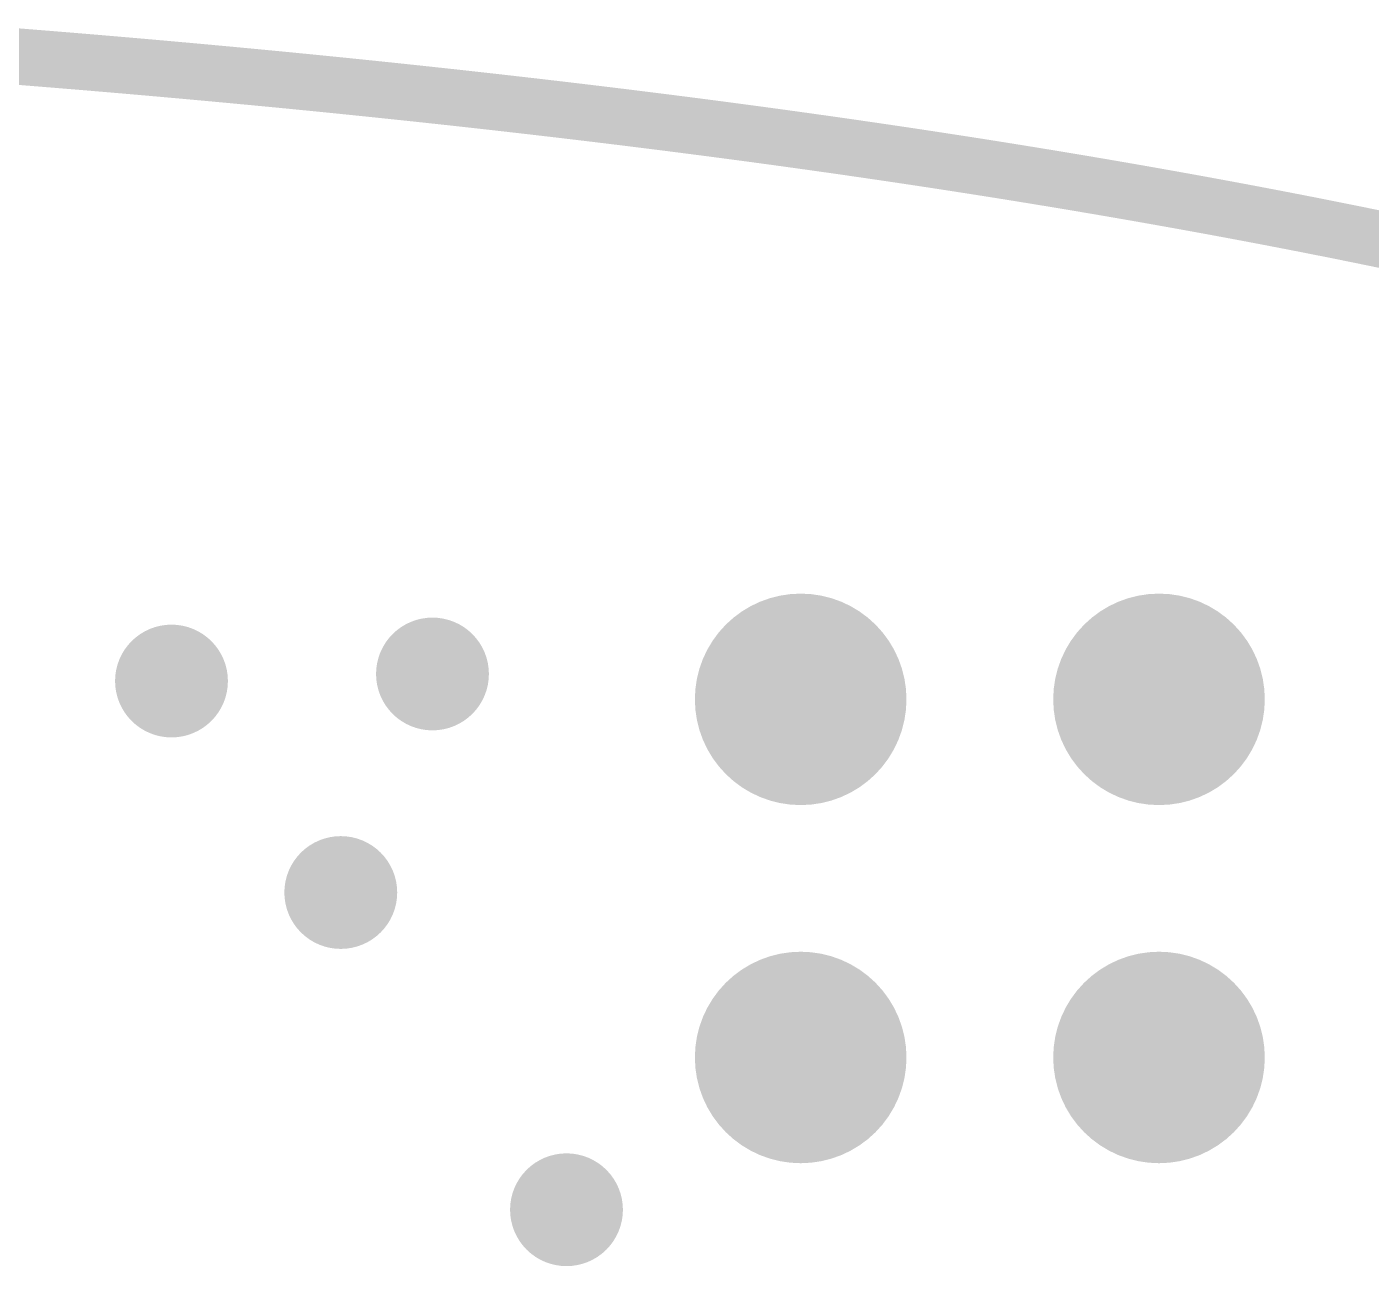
# Model space of a CAD drawing. Extents: x -0.1 to 60.3, y -0.2 to 22.2.
# Drawn here: x 41.27 to 50.8, y 13.25 to 22.04 of the extents above; entities that cross this region are included whole.
import ezdxf

# ---------------------------------------------------------------- set-up
doc = ezdxf.new("R2010")
doc.units = 0
for name, color, linetype in [('17', 82, 'CONTINUOUS'), ('18', 82, 'CONTINUOUS'), ('20', 7, 'CONTINUOUS')]:
    doc.layers.add(name, color=color, linetype=linetype)

# ---------------------------------------------------------------- blocks, each defined once
blk = doc.blocks.new('ROUNDP')
at = {"const_width": 0.5}
blk.add_lwpolyline([(0, -0.25, 1), (0, 0.25, 1), (0, -0.25)], format="xyb", dxfattribs=at)
blk = doc.blocks.new('ROUNDV')
at = {"const_width": 0.5}
blk.add_lwpolyline([(0, -0.25, 1), (0, 0.25, 1), (0, -0.25)], format="xyb", dxfattribs=at)

msp = doc.modelspace()

# ---------------------------------------------------------------- linework, layer by layer
at = {"layer": '20', "const_width": 0.4}
for points in [[(41.0738, 21.8398), (41.2388, 21.8268)], [(41.2388, 21.8268), (41.4038, 21.8136)], [(41.4038, 21.8136), (41.4863, 21.8069)], [(41.4863, 21.8069), (41.5687, 21.8001)], [(41.5687, 21.8001), (41.6512, 21.7933)], [(41.6512, 21.7933), (41.7337, 21.7864)], [(41.7337, 21.7864), (41.8161, 21.7794)], [(41.8161, 21.7794), (41.8986, 21.7724)], [(41.8986, 21.7724), (41.981, 21.7653)], [(41.981, 21.7653), (42.0635, 21.7582)], [(42.0635, 21.7582), (42.1459, 21.751)], [(42.1459, 21.751), (42.2283, 21.7437)], [(42.2283, 21.7437), (42.3108, 21.7363)], [(42.3108, 21.7363), (42.4756, 21.7215)], [(42.4756, 21.7215), (42.7228, 21.6987)], [(42.7228, 21.6987), (42.8052, 21.6909)], [(42.8052, 21.6909), (42.8876, 21.6832)], [(42.8876, 21.6832), (42.9699, 21.6753)], [(42.9699, 21.6753), (43.0523, 21.6674)], [(43.0523, 21.6674), (43.1347, 21.6594)], [(43.1347, 21.6594), (43.217, 21.6513)], [(43.217, 21.6513), (43.2994, 21.6432)], [(43.2994, 21.6432), (43.3817, 21.635)], [(43.3817, 21.635), (43.4641, 21.6267)], [(43.4641, 21.6267), (43.5464, 21.6184)], [(43.5464, 21.6184), (43.6287, 21.6099)], [(43.6287, 21.6099), (43.711, 21.6015)], [(43.711, 21.6015), (43.7934, 21.5929)], [(43.7934, 21.5929), (43.8757, 21.5843)], [(43.8757, 21.5843), (44.0403, 21.5669)], [(44.0403, 21.5669), (44.1226, 21.558)], [(44.1226, 21.558), (44.2048, 21.5491)], [(44.2048, 21.5491), (44.2871, 21.5402)], [(44.2871, 21.5402), (44.4517, 21.522)], [(44.4517, 21.522), (44.5339, 21.5128)], [(44.5339, 21.5128), (44.6162, 21.5036)], [(44.6162, 21.5036), (44.6984, 21.4942)], [(44.6984, 21.4942), (44.7807, 21.4848)], [(44.7807, 21.4848), (44.8629, 21.4754)], [(44.8629, 21.4754), (45.0273, 21.4562)], [(45.0273, 21.4562), (45.1095, 21.4465)], [(45.1095, 21.4465), (45.1918, 21.4367)], [(45.1918, 21.4367), (45.274, 21.4268)], [(45.274, 21.4268), (45.3561, 21.4169)], [(45.3561, 21.4169), (45.4383, 21.4069)], [(45.4383, 21.4069), (45.5205, 21.3968)], [(45.5205, 21.3968), (45.6027, 21.3866)], [(45.6027, 21.3866), (45.6848, 21.3763)], [(45.6848, 21.3763), (45.767, 21.366)], [(45.767, 21.366), (45.8491, 21.3556)], [(45.8491, 21.3556), (45.9313, 21.3451)], [(45.9313, 21.3451), (46.0134, 21.3345)], [(46.0134, 21.3345), (46.0956, 21.3238)], [(46.0956, 21.3238), (46.1777, 21.3131)], [(46.1777, 21.3131), (46.3419, 21.2913)], [(46.3419, 21.2913), (46.424, 21.2803)], [(46.424, 21.2803), (46.5061, 21.2692)], [(46.5061, 21.2692), (46.5882, 21.258)], [(46.5882, 21.258), (46.6702, 21.2467)], [(46.6702, 21.2467), (46.7523, 21.2353)], [(46.7523, 21.2353), (46.8343, 21.2239)], [(46.8343, 21.2239), (46.9164, 21.2123)], [(46.9164, 21.2123), (46.9984, 21.2007)], [(46.9984, 21.2007), (47.0805, 21.189)], [(47.0805, 21.189), (47.2445, 21.1652)], [(47.2445, 21.1652), (47.3265, 21.1532)], [(47.3265, 21.1532), (47.4085, 21.1411)], [(47.4085, 21.1411), (47.4905, 21.1289)], [(47.4905, 21.1289), (47.5725, 21.1166)], [(47.5725, 21.1166), (47.6545, 21.1042)], [(47.6545, 21.1042), (47.7364, 21.0917)], [(47.7364, 21.0917), (47.8184, 21.0791)], [(47.8184, 21.0791), (47.9003, 21.0664)], [(47.9003, 21.0664), (47.9823, 21.0537)], [(47.9823, 21.0537), (48.0642, 21.0408)], [(48.0642, 21.0408), (48.1461, 21.0278)], [(48.1461, 21.0278), (48.228, 21.0147)], [(48.228, 21.0147), (48.3099, 21.0015)], [(48.3099, 21.0015), (48.3918, 20.9882)], [(48.3918, 20.9882), (48.4737, 20.9748)], [(48.4737, 20.9748), (48.5556, 20.9613)], [(48.5556, 20.9613), (48.6375, 20.9477)], [(48.6375, 20.9477), (48.7193, 20.934)], [(48.7193, 20.934), (48.8012, 20.9202)], [(48.8012, 20.9202), (48.883, 20.9063)], [(48.883, 20.9063), (48.9648, 20.8922)], [(48.9648, 20.8922), (49.0466, 20.8781)], [(49.0466, 20.8781), (49.1285, 20.8639)], [(49.1285, 20.8639), (49.2103, 20.8495)], [(49.2103, 20.8495), (49.292, 20.835)], [(49.292, 20.835), (49.3738, 20.8205)], [(49.3738, 20.8205), (49.4556, 20.8058)], [(49.4556, 20.8058), (49.5374, 20.791)], [(49.5374, 20.791), (49.6191, 20.7761)], [(49.6191, 20.7761), (49.7008, 20.7611)], [(49.7008, 20.7611), (49.7826, 20.7459)], [(49.7826, 20.7459), (49.8643, 20.7307)], [(49.8643, 20.7307), (49.946, 20.7153)], [(49.946, 20.7153), (50.0278, 20.6998)], [(50.0278, 20.6998), (50.1095, 20.6842)], [(50.1095, 20.6842), (50.1912, 20.6684)], [(50.1912, 20.6684), (50.2729, 20.6526)], [(50.2729, 20.6526), (50.3546, 20.6366)], [(50.3546, 20.6366), (50.4363, 20.6205)], [(50.4363, 20.6205), (50.518, 20.6042)], [(50.518, 20.6042), (50.5997, 20.5879)], [(50.5997, 20.5879), (50.6813, 20.5714)], [(50.6813, 20.5714), (50.763, 20.5547)], [(50.763, 20.5547), (50.8446, 20.538)], [(50.8446, 20.538), (50.9262, 20.5211)], [(50.9262, 20.5211), (51.0078, 20.504)]]:
    msp.add_lwpolyline(points, dxfattribs=at)
at = {"layer": '20', "const_width": 0.2}
for points in [[(41.2468, 21.9265, 1), (41.2308, 21.7271)], [(41.2309, 21.7271, 1), (41.2467, 21.9265)], [(41.4119, 21.9133, 1), (41.3957, 21.7139)], [(41.3958, 21.7139, 1), (41.4118, 21.9133)], [(41.4945, 21.9066, 1), (41.4781, 21.7072)], [(41.5769, 21.8998, 1), (41.5605, 21.7004)], [(41.4782, 21.7072, 1), (41.4944, 21.9066)], [(41.6595, 21.893, 1), (41.6429, 21.6936)], [(41.5605, 21.7004, 1), (41.5769, 21.8998)], [(41.7422, 21.886, 1), (41.7252, 21.6868)], [(41.643, 21.6936, 1), (41.6594, 21.893)], [(41.8246, 21.879, 1), (41.8076, 21.6798)], [(41.7254, 21.6867, 1), (41.742, 21.8861)], [(41.9072, 21.872, 1), (41.89, 21.6728)], [(41.8076, 21.6798, 1), (41.8246, 21.879)], [(41.9896, 21.8649, 1), (41.9724, 21.6657)], [(41.8901, 21.6728, 1), (41.9071, 21.872)], [(42.0722, 21.8578, 1), (42.0548, 21.6586)], [(41.9724, 21.6657, 1), (41.9896, 21.8649)], [(42.1547, 21.8506, 1), (42.1371, 21.6514)], [(42.0549, 21.6586, 1), (42.0721, 21.8578)], [(42.2372, 21.8433, 1), (42.2194, 21.6441)], [(42.1372, 21.6514, 1), (42.1546, 21.8506)], [(42.3197, 21.8359, 1), (42.3019, 21.6367)], [(42.2195, 21.6441, 1), (42.2371, 21.8433)], [(42.3019, 21.6367, 1), (42.3197, 21.8359)], [(42.4848, 21.8211, 1), (42.4664, 21.6219)], [(42.4667, 21.6219, 1), (42.4845, 21.8211)], [(42.7322, 21.7983, 1), (42.7134, 21.5991)], [(42.8145, 21.7905, 1), (42.7959, 21.5913)], [(42.7136, 21.5991, 1), (42.732, 21.7983)], [(42.8972, 21.7827, 1), (42.878, 21.5837)], [(42.7958, 21.5913, 1), (42.8146, 21.7905)], [(42.9794, 21.7748, 1), (42.9604, 21.5758)], [(42.8783, 21.5836, 1), (42.8969, 21.7828)], [(43.062, 21.7669, 1), (43.0426, 21.5679)], [(42.9603, 21.5758, 1), (42.9795, 21.7748)], [(43.1445, 21.7589, 1), (43.1249, 21.5599)], [(43.0428, 21.5679, 1), (43.0618, 21.7669)], [(43.2268, 21.7508, 1), (43.2072, 21.5518)], [(43.125, 21.5599, 1), (43.1444, 21.7589)], [(43.3093, 21.7427, 1), (43.2895, 21.5437)], [(43.2072, 21.5518, 1), (43.2268, 21.7508)], [(43.3917, 21.7345, 1), (43.3717, 21.5355)], [(43.2896, 21.5437, 1), (43.3092, 21.7427)], [(43.4741, 21.7262, 1), (43.4541, 21.5272)], [(43.3718, 21.5355, 1), (43.3916, 21.7345)], [(43.4541, 21.5272, 1), (43.4741, 21.7262)], [(43.5567, 21.7179, 1), (43.5361, 21.5189)], [(43.6389, 21.7094, 1), (43.6185, 21.5104)], [(43.5364, 21.5189, 1), (43.5564, 21.7179)], [(43.7214, 21.701, 1), (43.7006, 21.502)], [(43.6184, 21.5104, 1), (43.639, 21.7094)], [(43.8038, 21.6924, 1), (43.783, 21.4934)], [(43.7008, 21.502, 1), (43.7212, 21.701)], [(43.8862, 21.6837, 1), (43.8652, 21.4849)], [(43.783, 21.4934, 1), (43.8038, 21.6924)], [(43.8653, 21.4848, 1), (43.8861, 21.6838)], [(44.0511, 21.6663, 1), (44.0295, 21.4675)], [(44.1334, 21.6574, 1), (44.1118, 21.4586)], [(44.0298, 21.4675, 1), (44.0508, 21.6663)], [(44.2156, 21.6485, 1), (44.194, 21.4497)], [(44.1118, 21.4586, 1), (44.1334, 21.6574)], [(44.2981, 21.6396, 1), (44.2761, 21.4408)], [(44.194, 21.4497, 1), (44.2156, 21.6485)], [(44.2763, 21.4408, 1), (44.2979, 21.6396)], [(44.4628, 21.6214, 1), (44.4406, 21.4226)], [(44.545, 21.6122, 1), (44.5228, 21.4134)], [(44.4407, 21.4226, 1), (44.4627, 21.6214)], [(44.6276, 21.603, 1), (44.6048, 21.4042)], [(44.5228, 21.4134, 1), (44.545, 21.6122)], [(44.7097, 21.5936, 1), (44.6871, 21.3948)], [(44.6051, 21.4042, 1), (44.6273, 21.603)], [(44.7921, 21.5842, 1), (44.7693, 21.3854)], [(44.687, 21.3948, 1), (44.7098, 21.5936)], [(44.8745, 21.5747, 1), (44.8513, 21.3761)], [(44.7694, 21.3854, 1), (44.792, 21.5842)], [(44.8515, 21.376, 1), (44.8743, 21.5748)], [(45.039, 21.5555, 1), (45.0156, 21.3569)], [(45.1213, 21.5458, 1), (45.0977, 21.3472)], [(45.0157, 21.3569, 1), (45.0389, 21.5555)], [(45.2038, 21.536, 1), (45.1798, 21.3374)], [(45.0978, 21.3472, 1), (45.1212, 21.5458)], [(45.18, 21.3374, 1), (45.2036, 21.536)], [(45.286, 21.5261, 1), (45.262, 21.3275)], [(45.3682, 21.5162, 1), (45.344, 21.3176)], [(45.262, 21.3275, 1), (45.286, 21.5261)], [(45.4505, 21.5062, 1), (45.4261, 21.3076)], [(45.3441, 21.3176, 1), (45.3681, 21.5162)], [(45.5328, 21.496, 1), (45.5082, 21.2976)], [(45.4262, 21.3076, 1), (45.4504, 21.5062)], [(45.6151, 21.4858, 1), (45.5903, 21.2874)], [(45.5083, 21.2975, 1), (45.5327, 21.4961)], [(45.6972, 21.4755, 1), (45.6724, 21.2771)], [(45.5904, 21.2874, 1), (45.615, 21.4858)], [(45.7796, 21.4652, 1), (45.7544, 21.2668)], [(45.6724, 21.2771, 1), (45.6972, 21.4755)], [(45.8618, 21.4548, 1), (45.8364, 21.2564)], [(45.7546, 21.2668, 1), (45.7794, 21.4652)], [(45.9441, 21.4443, 1), (45.9185, 21.2459)], [(45.8365, 21.2564, 1), (45.8617, 21.4548)], [(45.9186, 21.2459, 1), (45.944, 21.4443)], [(46.0263, 21.4337, 1), (46.0005, 21.2353)], [(46.1085, 21.423, 1), (46.0827, 21.2246)], [(46.0006, 21.2353, 1), (46.0262, 21.4337)], [(46.1909, 21.4122, 1), (46.1645, 21.214)], [(46.0827, 21.2246, 1), (46.1085, 21.423)], [(46.1648, 21.2139, 1), (46.1906, 21.4123)], [(46.3552, 21.3904, 1), (46.3286, 21.1922)], [(46.4374, 21.3794, 1), (46.4106, 21.1812)], [(46.3287, 21.1922, 1), (46.3551, 21.3904)], [(46.5196, 21.3683, 1), (46.4926, 21.1701)], [(46.4107, 21.1812, 1), (46.4373, 21.3794)], [(46.6019, 21.3571, 1), (46.5745, 21.1589)], [(46.4927, 21.1701, 1), (46.5195, 21.3683)], [(46.684, 21.3457, 1), (46.6564, 21.1477)], [(46.5747, 21.1589, 1), (46.6017, 21.3571)], [(46.6565, 21.1476, 1), (46.6839, 21.3458)], [(46.7661, 21.3343, 1), (46.7385, 21.1363)], [(46.8483, 21.3229, 1), (46.8203, 21.1249)], [(46.7385, 21.1363, 1), (46.7661, 21.3343)], [(46.9304, 21.3113, 1), (46.9024, 21.1133)], [(46.8205, 21.1249, 1), (46.8481, 21.3229)], [(47.0125, 21.2997, 1), (46.9843, 21.1017)], [(46.9024, 21.1133, 1), (46.9304, 21.3113)], [(47.0949, 21.288, 1), (47.0661, 21.09)], [(46.9844, 21.1017, 1), (47.0124, 21.2997)], [(47.0664, 21.09, 1), (47.0946, 21.288)], [(47.259, 21.2641, 1), (47.23, 21.0663)], [(47.3411, 21.2521, 1), (47.3119, 21.0543)], [(47.2301, 21.0662, 1), (47.2589, 21.2642)], [(47.312, 21.0543, 1), (47.341, 21.2521)], [(47.4232, 21.24, 1), (47.3938, 21.0422)], [(47.5053, 21.2278, 1), (47.4757, 21.03)], [(47.3939, 21.0422, 1), (47.4231, 21.24)], [(47.5875, 21.2155, 1), (47.5575, 21.0177)], [(47.4758, 21.03, 1), (47.5052, 21.2278)], [(47.6696, 21.2031, 1), (47.6394, 21.0053)], [(47.5577, 21.0177, 1), (47.5873, 21.2155)], [(47.7516, 21.1905, 1), (47.7212, 20.9929)], [(47.6395, 21.0053, 1), (47.6695, 21.2031)], [(47.8337, 21.1779, 1), (47.8031, 20.9803)], [(47.7213, 20.9928, 1), (47.7515, 21.1906)], [(47.9156, 21.1652, 1), (47.885, 20.9676)], [(47.8032, 20.9803, 1), (47.8336, 21.1779)], [(47.9979, 21.1525, 1), (47.9667, 20.9549)], [(47.885, 20.9676, 1), (47.9156, 21.1652)], [(47.967, 20.9549, 1), (47.9976, 21.1525)], [(48.0799, 21.1396, 1), (48.0485, 20.942)], [(48.1619, 21.1265, 1), (48.1303, 20.9291)], [(48.0486, 20.942, 1), (48.0798, 21.1396)], [(48.2439, 21.1134, 1), (48.2121, 20.916)], [(48.1304, 20.929, 1), (48.1618, 21.1266)], [(48.3259, 21.1002, 1), (48.2939, 20.9028)], [(48.2122, 20.916, 1), (48.2438, 21.1134)], [(48.4079, 21.0869, 1), (48.3757, 20.8895)], [(48.294, 20.9028, 1), (48.3258, 21.1002)], [(48.49, 21.0735, 1), (48.4574, 20.8762)], [(48.3758, 20.8895, 1), (48.4078, 21.0869)], [(48.572, 21.06, 1), (48.5392, 20.8627)], [(48.4576, 20.8761, 1), (48.4898, 21.0735)], [(48.5393, 20.8627, 1), (48.5719, 21.06)], [(48.654, 21.0463, 1), (48.621, 20.8491)], [(48.7359, 21.0326, 1), (48.7027, 20.8354)], [(48.6211, 20.8491, 1), (48.6539, 21.0464)], [(48.818, 21.0188, 1), (48.7844, 20.8216)], [(48.7028, 20.8354, 1), (48.7358, 21.0326)], [(48.8999, 21.0048, 1), (48.8661, 20.8077)], [(48.7846, 20.8216, 1), (48.8178, 21.0188)], [(48.9818, 20.9908, 1), (48.9478, 20.7937)], [(48.8662, 20.8077, 1), (48.8998, 21.0049)], [(49.0637, 20.9766, 1), (49.0295, 20.7796)], [(48.9479, 20.7937, 1), (48.9817, 20.9908)], [(49.1458, 20.9624, 1), (49.1112, 20.7654)], [(49.0296, 20.7796, 1), (49.0636, 20.9766)], [(49.1114, 20.7653, 1), (49.1456, 20.9624)], [(49.2277, 20.948, 1), (49.1929, 20.751)], [(49.3095, 20.9335, 1), (49.2745, 20.7366)], [(49.193, 20.751, 1), (49.2276, 20.948)], [(49.3915, 20.9189, 1), (49.3561, 20.722)], [(49.2746, 20.7366, 1), (49.3094, 20.9335)], [(49.4734, 20.9042, 1), (49.4378, 20.7074)], [(49.3563, 20.722, 1), (49.3913, 20.9189)], [(49.5554, 20.8894, 1), (49.5194, 20.6926)], [(49.4379, 20.7074, 1), (49.4733, 20.9042)], [(49.6372, 20.8744, 1), (49.601, 20.6777)], [(49.5196, 20.6926, 1), (49.5552, 20.8894)], [(49.6011, 20.6777, 1), (49.6371, 20.8744)], [(49.719, 20.8594, 1), (49.6826, 20.6627)], [(49.801, 20.8442, 1), (49.7642, 20.6476)], [(49.6827, 20.6627, 1), (49.7189, 20.8594)], [(49.8828, 20.8289, 1), (49.8458, 20.6324)], [(49.7644, 20.6476, 1), (49.8008, 20.8443)], [(49.8459, 20.6324, 1), (49.8827, 20.829)], [(49.9646, 20.8135, 1), (49.9274, 20.617)], [(49.9275, 20.617, 1), (49.9645, 20.8136)], [(50.0466, 20.798, 1), (50.009, 20.6016)], [(50.0092, 20.6015, 1), (50.0464, 20.798)], [(50.1284, 20.7824, 1), (50.0906, 20.586)], [(50.0907, 20.586, 1), (50.1283, 20.7824)], [(50.2103, 20.7666, 1), (50.1721, 20.5703)], [(50.1723, 20.5702, 1), (50.2101, 20.7666)], [(50.2921, 20.7507, 1), (50.2537, 20.5544)], [(50.2538, 20.5544, 1), (50.292, 20.7507)], [(50.374, 20.7347, 1), (50.3352, 20.5385)], [(50.3354, 20.5384, 1), (50.3738, 20.7347)], [(50.4558, 20.7186, 1), (50.4168, 20.5224)], [(50.4169, 20.5224, 1), (50.4557, 20.7186)], [(50.5376, 20.7023, 1), (50.4984, 20.5062)], [(50.4985, 20.5061, 1), (50.5375, 20.7023)], [(50.6195, 20.6859, 1), (50.5799, 20.4898)], [(50.5801, 20.4898, 1), (50.6193, 20.6859)], [(50.7012, 20.6694, 1), (50.6614, 20.4734)], [(50.6615, 20.4733, 1), (50.7011, 20.6694)], [(50.7831, 20.6527, 1), (50.7429, 20.4568)], [(50.7431, 20.4567, 1), (50.7829, 20.6527)], [(50.8649, 20.6359, 1), (50.8243, 20.44)], [(50.8245, 20.44, 1), (50.8647, 20.6359)], [(50.9466, 20.619, 1), (50.9058, 20.4232)]]:
    msp.add_lwpolyline(points, format="xyb", dxfattribs=at)

# ---------------------------------------------------------------- block references
at = {"layer": '17', "xscale": 1.5, "yscale": 1.5, "rotation": 270}
for p in [(46.76, 17.27), (46.76, 17.27), (46.76, 14.73), (46.76, 14.73)]:
    msp.add_blockref('ROUNDP', p, dxfattribs=at)
at = {"layer": '17', "xscale": 1.5, "yscale": 1.5}
for p in [(49.3, 17.27), (49.3, 17.27), (49.3, 14.73), (49.3, 14.73)]:
    msp.add_blockref('ROUNDP', p, dxfattribs=at)
at = {"layer": '18', "xscale": 0.8, "yscale": 0.8}
for p in [(44.15, 17.45), (42.3, 17.4), (43.5, 15.9), (45.1, 13.65)]:
    msp.add_blockref('ROUNDV', p, dxfattribs=at)

doc.saveas('drawing.dxf')
